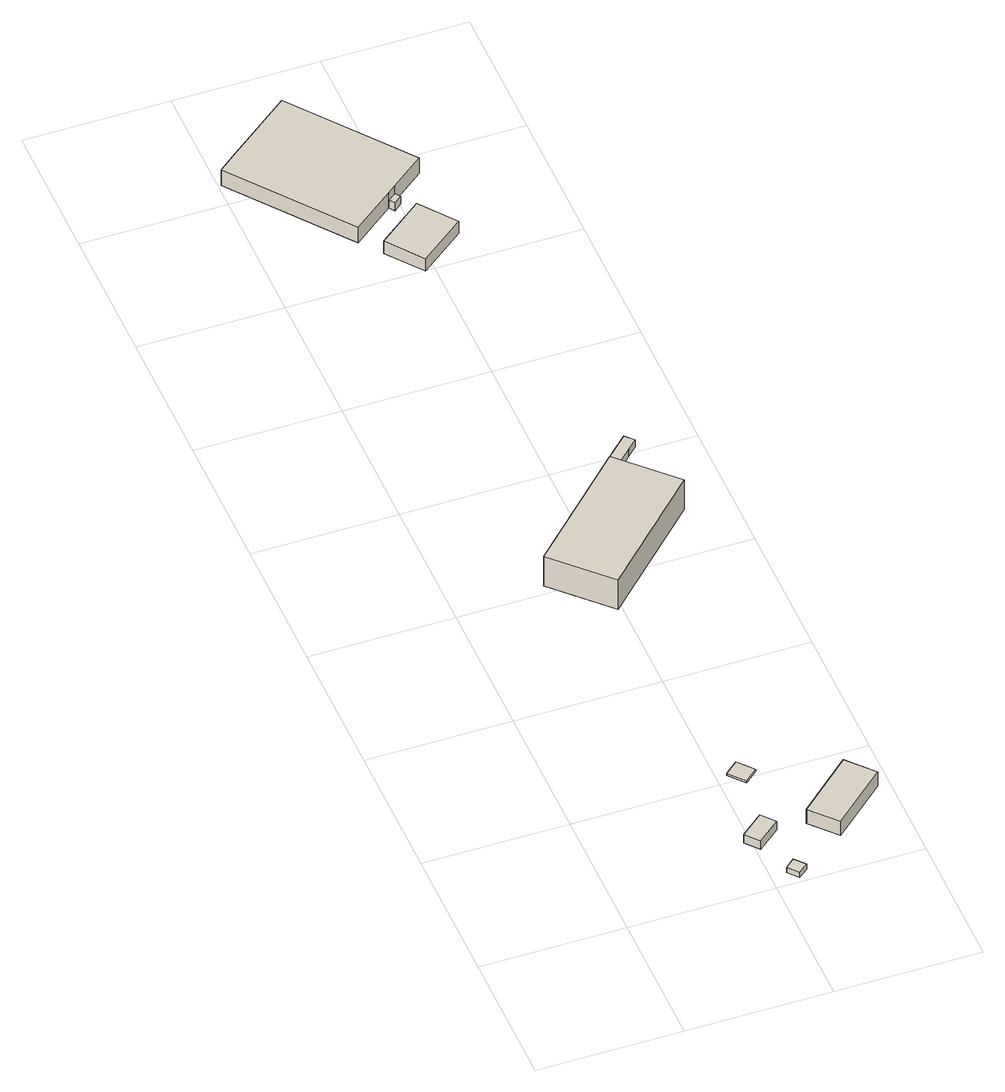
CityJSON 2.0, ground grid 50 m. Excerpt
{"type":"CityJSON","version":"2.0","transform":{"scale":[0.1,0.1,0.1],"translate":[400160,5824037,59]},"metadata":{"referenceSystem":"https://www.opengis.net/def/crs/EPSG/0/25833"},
"CityObjects":{
"building1":{"type":"Building","attributes":{"Gemeindeschluessel":"11000011","BezugspunktDach":"2200","function":"31001_2500","measuredHeight":2.13,"storeysAboveGround":1},"address":[{"country":"Germany","locality":"Berlin","thoroughfareNumber":"5 (3)","thoroughfareName":"Hohenschönhauser Straße"}],"geometry":[{"type":"Solid","lod":"1","boundaries":[[[[0,1,2,3]],[[4,5,6,7]],[[4,7,3,2]],[[5,4,2,1]],[[6,5,1,0]],[[7,6,0,3]]]]}]},
"building2":{"type":"Building","attributes":{"Gemeindeschluessel":"11000011","BezugspunktDach":"2200","function":"31001_2200","measuredHeight":3.67,"storeysAboveGround":1},"address":[{"country":"Germany","locality":"Berlin","thoroughfareNumber":"5 (1)","thoroughfareName":"Hohenschönhauser Straße"}],"geometry":[{"type":"Solid","lod":"1","boundaries":[[[[8,9,10,11]],[[12,13,14,15]],[[12,15,11,10]],[[13,12,10,9]],[[14,13,9,8]],[[15,14,8,11]]]]}]},
"building3":{"type":"Building","attributes":{"Gemeindeschluessel":"11000011","BezugspunktDach":"2200","function":"31001_2200","measuredHeight":1.2,"storeysAboveGround":1},"address":[{"country":"Germany","locality":"Berlin","thoroughfareNumber":"5 (2)","thoroughfareName":"Hohenschönhauser Straße"}],"geometry":[{"type":"Solid","lod":"1","boundaries":[[[[16,17,18,19,20]],[[21,22,23,24,25]],[[21,25,20,19]],[[22,21,19,18]],[[23,22,18,17]],[[24,23,17,16]],[[25,24,16,20]]]]}]},
"building4":{"type":"Building","attributes":{"Gemeindeschluessel":"11000011","BezugspunktDach":"2200","function":"31001_2120","measuredHeight":6.01,"storeysAboveGround":1},"address":[{"country":"Germany","locality":"Berlin","thoroughfareNumber":"5","thoroughfareName":"Hohenschönhauser Straße"}],"geometry":[{"type":"Solid","lod":"1","boundaries":[[[[26,27,28,29]],[[30,31,32,33]],[[30,33,29,28]],[[31,30,28,27]],[[32,31,27,26]],[[33,32,26,29]]]]}]},
"building5":{"type":"Building","attributes":{"Gemeindeschluessel":"11000011","BezugspunktDach":"2200","function":"31001_2523","measuredHeight":12.79,"storeysAboveGround":4},"address":[{"country":"Germany","locality":"Berlin","thoroughfareNumber":"7","thoroughfareName":"Hohenschönhauser Straße"}],"geometry":[{"type":"Solid","lod":"1","boundaries":[[[[34,35,36,37]],[[38,39,40,41]],[[38,41,37,36]],[[39,38,36,35]],[[40,39,35,34]],[[41,40,34,37]]]]}]},
"building6":{"type":"Building","attributes":{"Gemeindeschluessel":"11000011","BezugspunktDach":"2200","function":"31001_2140","measuredHeight":2.94,"storeysAboveGround":1},"address":[{"country":"Germany","locality":"Berlin","thoroughfareNumber":"7 (2)","thoroughfareName":"Hohenschönhauser Straße"}],"geometry":[{"type":"Solid","lod":"1","boundaries":[[[[42,43,44,45,46]],[[47,48,49,50,51]],[[47,51,46,45]],[[48,47,45,44]],[[49,48,44,43]],[[50,49,43,42]],[[51,50,42,46]]]]}]},
"building7":{"type":"Building","attributes":{"Gemeindeschluessel":"11000011","BezugspunktDach":"2200","function":"31001_2120","measuredHeight":6.56,"storeysAboveGround":1},"address":[{"country":"Germany","locality":"Berlin","thoroughfareNumber":"10","thoroughfareName":"Zu den Krugwiesen"}],"geometry":[{"type":"Solid","lod":"1","boundaries":[[[[52,53,54,55,56,57,58,59]],[[60,61,62,63,64,65,66,67]],[[60,67,59,58]],[[61,60,58,57]],[[62,61,57,56]],[[63,62,56,55]],[[64,63,55,54]],[[65,64,54,53]],[[66,65,53,52]],[[67,66,52,59]]]]}]},
"building8":{"type":"Building","attributes":{"Gemeindeschluessel":"11000011","BezugspunktDach":"2200","function":"31001_2143","measuredHeight":5.36,"storeysAboveGround":1},"address":[{"country":"Germany","locality":"Berlin","thoroughfareNumber":"10 (1)","thoroughfareName":"Zu den Krugwiesen"}],"geometry":[{"type":"Solid","lod":"1","boundaries":[[[[68,69,70,71]],[[72,73,74,75]],[[72,75,71,70]],[[73,72,70,69]],[[74,73,69,68]],[[75,74,68,71]]]]}]},
"building9":{"type":"Building","attributes":{"Gemeindeschluessel":"11000011","BezugspunktDach":"2200","function":"51009_1610","measuredHeight":3.38,"storeysAboveGround":0},"address":[{"country":"Germany","locality":"Berlin"}],"geometry":[{"type":"Solid","lod":"1","boundaries":[[[[76,77,78,79]],[[64,80,81,65]],[[64,65,79,78]],[[80,64,78,77]],[[81,80,77,76]],[[65,81,76,79]]]]}]}
},
"vertices":[
[581,10,35],[614,38,35],[583,74,35],[550,46,35],[583,74,13],[614,38,13],[581,10,13],[550,46,13],
[512,172,51],[590,237,51],[551,283,51],[473,218,51],[551,283,14],[590,237,14],[512,172,14],[473,218,14],
[577,465,26],[622,504,26],[599,531,26],[576,558,26],[531,519,26],[576,558,17],[599,531,17],[622,504,17],[577,465,17],[531,519,17],
[768,140,75],[956,309,75],[875,399,75],[687,230,75],[875,399,15],[956,309,15],[768,140,15],[687,230,15],
[478,1334,153],[832,1683,153],[653,1865,153],[299,1516,153],[653,1865,25],[832,1683,25],[478,1334,25],[299,1516,25],
[664,1880,54],[756,1968,54],[791,2002,54],[763,2031,54],[636,1909,54],[763,2031,24],[791,2002,24],[756,1968,24],[664,1880,24],[636,1909,24],
[318,3192,70],[463,3305,70],[491,3327,70],[608,3418,70],[300,3815,70],[183,3724,70],[79,3643,70],[10,3588,70],[79,3643,4],[183,3724,4],[300,3815,4],[608,3418,4],[491,3327,4],[463,3305,4],[318,3192,4],[10,3588,4],
[470,2997,57],[627,3119,57],[532,3242,57],[375,3119,57],[532,3242,4],[627,3119,4],[470,2997,4],[375,3119,4],
[478,3286,38],[505,3308,38],[491,3327,38],[463,3305,38],[505,3308,4],[478,3286,4]
]}
